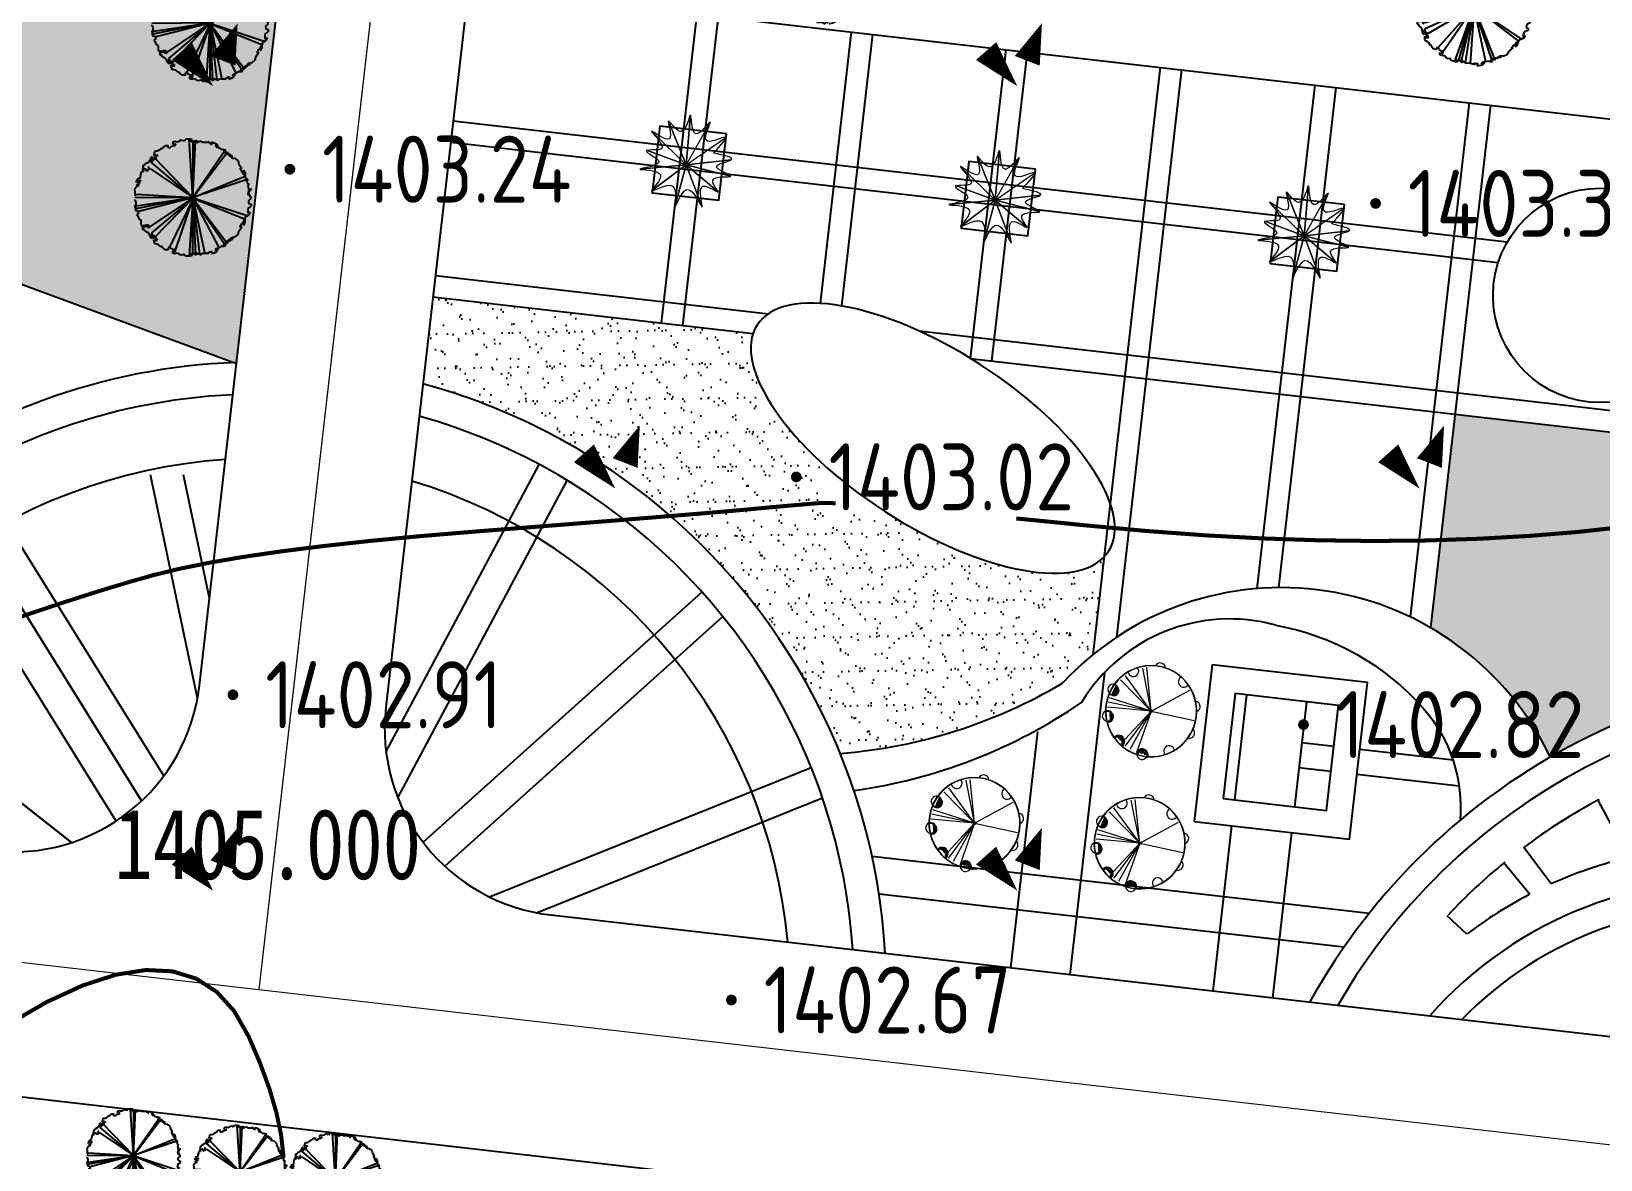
# Model space of a CAD drawing. Extents: x -2226 to 12369489, y -12501589 to 2275.
# Drawn here: x 5664064.1 to 5664122.6, y -6547966.4 to -6547924.3 of the extents above; entities that cross this region are included whole.
import ezdxf
from ezdxf.enums import TextEntityAlignment as Align

# ---------------------------------------------------------------- set-up
doc = ezdxf.new("R2010")
doc.units = 0
doc.header["$LTSCALE"] = 1000
doc.header["$MEASUREMENT"] = 0
doc.linetypes.add('DASHDOT2', pattern=[0.5, 0.25, -0.125, 0, -0.125])
doc.layers.get('0').update_dxf_attribs({"linetype": 'CONTINUOUS'})
for name, color, linetype in [('0-pav', 171, 'CONTINUOUS'), ('0-road', 33, 'CONTINUOUS'), ('0-tree', 93, 'CONTINUOUS'), ('2222', 7, 'CONTINUOUS'), ('pl-pudi01', 25, 'CONTINUOUS'), ('PUB_TEXT', 7, 'CONTINUOUS'), ('TREE', 94, 'CONTINUOUS'), ('周边地形图', 8, 'CONTINUOUS'), ('建筑', 50, 'CONTINUOUS'), ('灌木', 94, 'CONTINUOUS'), ('绿化', 3, 'CONTINUOUS'), ('车行道', 5, 'CONTINUOUS'), ('铺地', 25, 'CONTINUOUS')]:
    doc.layers.add(name, color=color, linetype=linetype)
doc.layers.add('树图例', color=62, linetype='CONTINUOUS', lineweight=15)
doc.layers.add('道路红线', color=1, linetype='CONTINUOUS', lineweight=0)
doc.styles.add('HT', font='simhei.ttf', dxfattribs={"width": 0.8})
doc.styles.get("Standard").update_dxf_attribs({"font": 'GBENOR', "bigfont": 'GBCBIG'})
pattern_1 = [(30.951161, (5657629.2998, -6541699.9984), (0.078586046, 0.96071782), [0, -0.76, 0, -0.85, 0, -0.8125]), (0.951161, (5657629.2998, -6541699.9984), (1.04004746, 1.30094419), [0, -0.41, 0, -0.685, 0, -0.2625]), (320.951161, (5657628.6888, -6541699.9282), (1.54723375, -0.17477301), [0, -0.25, 0, -0.9, 0, -1.175]), (310.951161, (5657628.6888, -6541699.9282), (1.5433053, 0.26454987), [0, -0.125, 0, -0.59, 0, -0.675])]

# ---------------------------------------------------------------- blocks, each defined once
blk = doc.blocks.new('gc090')
for points in [[(1.067, 1.447, 0, 1, 0), (0.52, 0.049, 1, 1, 0)], [(-1.016, 0.411, 1, 0, 0), (0.151, -0.902, 0, 0, 0)]]:
    blk.add_lwpolyline(points, format="xyseb")
blk = doc.blocks.new('wqeqweq')
at = {"layer": '0-tree', "color": 76}
for p, q in [((164421, -121681), (164339, -121702)), ((164339, -121702), (164339, -121784)), ((164483, -121702), (164421, -121681)), ((164545, -121691), (164483, -121702)), ((164638, -121629), (164545, -121691)), ((164741, -121650), (164638, -121629)), ((164762, -121681), (164741, -121650)), ((164803, -121609), (164762, -121681)), ((164855, -121598), (164803, -121609)), ((164979, -121598), (164855, -121598)), ((165084, -123763), (164948, -121609)), ((164948, -121609), (164969, -121650)), ((164969, -121650), (165031, -121660)), ((165062, -121609), (164979, -121598)), ((165031, -121660), (165062, -121691)), ((165041, -121640), (165062, -121609)), ((165041, -121691), (165041, -121640)), ((165092, -121681), (165041, -121691)), ((165062, -121691), (165092, -121691)), ((165084, -123763), (165185, -121629)), ((165092, -121691), (165084, -123763)), ((165123, -121660), (165092, -121681)), ((165154, -121691), (165123, -121660)), ((165144, -121733), (165154, -121691)), ((165185, -121629), (165258, -121681)), ((165258, -121681), (165196, -121702)), ((165196, -121702), (165247, -121712)), ((165247, -121712), (165330, -121671)), ((165330, -121671), (165351, -121650)), ((165351, -121650), (165454, -121702)), ((165454, -121702), (165516, -121702)), ((165516, -121702), (165536, -121702)), ((165536, -121702), (165660, -121702)), ((165722, -121753), (165640, -121681)), ((165640, -121681), (165733, -121753)), ((165660, -121702), (165722, -121753)), ((165805, -121774), (165784, -121691)), ((165784, -121691), (165857, -121712)), ((165857, -121712), (165980, -121774)), ((163533, -122269), (163492, -122352)), ((163513, -122372), (163585, -122331)), ((163585, -122259), (163533, -122269)), ((163533, -122455), (163647, -122279)), ((163585, -122331), (163585, -122259)), ((163647, -122104), (163626, -122207)), ((163626, -122207), (163647, -122166)), ((163688, -122042), (163647, -122104)), ((163647, -122166), (163709, -122176)), ((163647, -122279), (165084, -123763)), ((163730, -122290), (163647, -122352)), ((163761, -122228), (163657, -122238)), ((163657, -122238), (163657, -122269)), ((163657, -122269), (163657, -122290)), ((163657, -122290), (163730, -122290)), ((163761, -122042), (163688, -122042)), ((163709, -122176), (163771, -122187)), ((163812, -122021), (163761, -122042)), ((163771, -122187), (163761, -122228)), ((163905, -121939), (163812, -122021)), ((163967, -121939), (163905, -121939)), ((164050, -121836), (163967, -121908)), ((163967, -121908), (163967, -121939)), ((164143, -121836), (164050, -121836)), ((164184, -121836), (164143, -121836)), ((164163, -121856), (164184, -121836)), ((164174, -121929), (164163, -121856)), ((164246, -121918), (164174, -121929)), ((164266, -121877), (164246, -121918)), ((164380, -121836), (164266, -121877)), ((164339, -121784), (164390, -121784)), ((164421, -121856), (164380, -121836)), ((164390, -121784), (164411, -121753)), ((164411, -121753), (164442, -121815)), ((164442, -121815), (164421, -121825)), ((164421, -121825), (164421, -121856)), ((166311, -121991), (165084, -123763)), ((165084, -123763), (166383, -122063)), ((165733, -121753), (165753, -121774)), ((165753, -121774), (165805, -121774)), ((166032, -121898), (165929, -121794)), ((165929, -121794), (165960, -121877)), ((165960, -121877), (166063, -121918)), ((165980, -121774), (166032, -121898)), ((166063, -121918), (166177, -121980)), ((166177, -121980), (166197, -121960)), ((166197, -121960), (166311, -121991)), ((166301, -122032), (166228, -121970)), ((166228, -121970), (166228, -122021)), ((166228, -122021), (166311, -122104)), ((166332, -122094), (166301, -122032)), ((166311, -122104), (166435, -122187)), ((166466, -122166), (166332, -122094)), ((166383, -122063), (166383, -122145)), ((166383, -122145), (166466, -122187)), ((166435, -122187), (166528, -122279)), ((166486, -122197), (166466, -122166)), ((166466, -122187), (166559, -122248)), ((166569, -122218), (166486, -122197)), ((166528, -122279), (166600, -122310)), ((166559, -122248), (166569, -122218)), ((166600, -122310), (166631, -122290)), ((166631, -122290), (166776, -122403)), ((163141, -122868), (163120, -122991)), ((163244, -122806), (163141, -122826)), ((163141, -122826), (163141, -122868)), ((163244, -122713), (163193, -122713)), ((163193, -122713), (163244, -122806)), ((163203, -122744), (163306, -122672)), ((163224, -122682), (163203, -122744)), ((163275, -122579), (163224, -122579)), ((163224, -122579), (163224, -122682)), ((163244, -122775), (163244, -122713)), ((163317, -122517), (163275, -122579)), ((163306, -122672), (163327, -122754)), ((163399, -122475), (163317, -122517)), ((163327, -122754), (163409, -122775)), ((163430, -122465), (163399, -122475)), ((163409, -122775), (163451, -122702)), ((163451, -122651), (163420, -122630)), ((163420, -122630), (163440, -122713)), ((163492, -122352), (163430, -122465)), ((163440, -122713), (163513, -122702)), ((163451, -122702), (163451, -122651)), ((163554, -122434), (163513, -122372)), ((163513, -122702), (165084, -123763)), ((165084, -123763), (163533, -122455)), ((163585, -122393), (163554, -122434)), ((163595, -122362), (163585, -122393)), ((163647, -122352), (163595, -122362)), ((166776, -122403), (166807, -122527)), ((166807, -122527), (166910, -122692)), ((166910, -122692), (166858, -122672)), ((166858, -122672), (166858, -122692)), ((166858, -122692), (166899, -122795)), ((166899, -122795), (166920, -122816)), ((166920, -122816), (166982, -122754)), ((166972, -122899), (166930, -122785)), ((167044, -122971), (166972, -122899)), ((166982, -122754), (167013, -122806)), ((167013, -122806), (167034, -122878)), ((167034, -122878), (167044, -123002)), ((162996, -123363), (162893, -123476)), ((162893, -123476), (162924, -123507)), ((162996, -123115), (162976, -123208)), ((162976, -123208), (162986, -123177)), ((163017, -123270), (162976, -123322)), ((162976, -123322), (162996, -123363)), ((162986, -123177), (163162, -123136)), ((163120, -123033), (162996, -123115)), ((163048, -123353), (163017, -123270)), ((163162, -123136), (163038, -123167)), ((163038, -123167), (163110, -123208)), ((163058, -123260), (163048, -123353)), ((163100, -123239), (163058, -123239)), ((163058, -123239), (163058, -123260)), ((163110, -123208), (163100, -123239)), ((163120, -122991), (163120, -123033)), ((165084, -123763), (167044, -122971)), ((167147, -123084), (165084, -123763)), ((167044, -123002), (167065, -123084)), ((167065, -123084), (167127, -123095)), ((167127, -123105), (167085, -123198)), ((167085, -123198), (167127, -123229)), ((167127, -123095), (167147, -123084)), ((167127, -123229), (167168, -123249)), ((167168, -123249), (167137, -123373)), ((167137, -123373), (167158, -123425)), ((167158, -123425), (167168, -123538)), ((167281, -123445), (167168, -123590)), ((167178, -123456), (167281, -123445)), ((167178, -123559), (167178, -123456)), ((162893, -123837), (162934, -123879)), ((162955, -124095), (162914, -124064)), ((162914, -124064), (162934, -124157)), ((162924, -123507), (162924, -123631)), ((162924, -123631), (162924, -123703)), ((162924, -123703), (162986, -123641)), ((162934, -123879), (162965, -123951)), ((162955, -123786), (162945, -123755)), ((162955, -124023), (162945, -124075)), ((162945, -124075), (162976, -124075)), ((165084, -123763), (162955, -123786)), ((165084, -123763), (162955, -124188)), ((162965, -123951), (162955, -123992)), ((162955, -123992), (162955, -124023)), ((162976, -124075), (165084, -123763)), ((162986, -123641), (165084, -123763)), ((165041, -123788), (163065, -124290)), ((163513, -124849), (165084, -123788)), ((165084, -123788), (163533, -125096)), ((163647, -125272), (165084, -123788)), ((165106, -123778), (164211, -125622)), ((165078, -123825), (164426, -125734)), ((165084, -123788), (164948, -125942)), ((165092, -125860), (165084, -123788)), ((165084, -123788), (165185, -125922)), ((166311, -125561), (165084, -123788)), ((165084, -123788), (166383, -125488)), ((167147, -124467), (165084, -123788)), ((165084, -123788), (167044, -124580)), ((165087, -123778), (165534, -125864)), ((165087, -123797), (166056, -125631)), ((165087, -123806), (165339, -125883)), ((167168, -123538), (167137, -123662)), ((167137, -123662), (167168, -123672)), ((167261, -123796), (167158, -123889)), ((167158, -123889), (167168, -123992)), ((167168, -123672), (167178, -123559)), ((167168, -123590), (167189, -123672)), ((167168, -123992), (167261, -124013)), ((167261, -124085), (167168, -124168)), ((167189, -123672), (167261, -123796)), ((167261, -124013), (167261, -124085)), ((162934, -124157), (162945, -124250)), ((162945, -124250), (163017, -124261)), ((162955, -124147), (162955, -124095)), ((162955, -124188), (162955, -124147)), ((163027, -124384), (162996, -124405)), ((162996, -124405), (163058, -124488)), ((163017, -124261), (163079, -124281)), ((163058, -124395), (163027, -124384)), ((163089, -124291), (163048, -124302)), ((163048, -124302), (163058, -124395)), ((163058, -124488), (163069, -124570)), ((163069, -124570), (163100, -124570)), ((163079, -124281), (163089, -124291)), ((163100, -124570), (163141, -124601)), ((163141, -124601), (163151, -124642)), ((163151, -124642), (163151, -124735)), ((166972, -124653), (166930, -124766)), ((167044, -124580), (166972, -124653)), ((167013, -124745), (167034, -124673)), ((167034, -124673), (167044, -124549)), ((167044, -124549), (167065, -124467)), ((167065, -124467), (167127, -124457)), ((167137, -124446), (167096, -124426)), ((167096, -124426), (167096, -124488)), ((167127, -124457), (167147, -124467)), ((167168, -124168), (167137, -124178)), ((167137, -124178), (167137, -124343)), ((167137, -124343), (167158, -124343)), ((167178, -124415), (167137, -124446)), ((167158, -124343), (167220, -124312)), ((167220, -124312), (167178, -124415)), ((163151, -124735), (163162, -124818)), ((163162, -124818), (163358, -124807)), ((163224, -124869), (163203, -124807)), ((163203, -124807), (163306, -124880)), ((163224, -124972), (163224, -124869)), ((163275, -124972), (163224, -124972)), ((163317, -125034), (163275, -124972)), ((163306, -124880), (163327, -124797)), ((163399, -125076), (163317, -125034)), ((163327, -124797), (163409, -124776)), ((163358, -124807), (163337, -124880)), ((163430, -125086), (163399, -125076)), ((163409, -124776), (163451, -124849)), ((163420, -124921), (163440, -124838)), ((163451, -124900), (163420, -124921)), ((163492, -125199), (163430, -125086)), ((163440, -124838), (163513, -124849)), ((163451, -124849), (163451, -124900)), ((163533, -125282), (163492, -125199)), ((163554, -125117), (163513, -125179)), ((163513, -125179), (163585, -125220)), ((163533, -125096), (163647, -125272)), ((163585, -125158), (163554, -125117)), ((163595, -125189), (163585, -125158)), ((163585, -125220), (163585, -125292)), ((163647, -125199), (163595, -125189)), ((163730, -125261), (163647, -125199)), ((166528, -125272), (166600, -125241)), ((166600, -125241), (166631, -125261)), ((166631, -125261), (166776, -125148)), ((166776, -125148), (166807, -125024)), ((166807, -125024), (166910, -124859)), ((166858, -124859), (166899, -124756)), ((166910, -124859), (166858, -124880)), ((166858, -124880), (166858, -124859)), ((166899, -124756), (166920, -124735)), ((166920, -124735), (166982, -124797)), ((166982, -124797), (167013, -124745)), ((163585, -125292), (163533, -125282)), ((163647, -125447), (163626, -125344)), ((163626, -125344), (163647, -125385)), ((163647, -125385), (163709, -125375)), ((163688, -125509), (163647, -125447)), ((163657, -125282), (163657, -125261)), ((163657, -125261), (163730, -125261)), ((163657, -125313), (163657, -125282)), ((163761, -125323), (163657, -125313)), ((163761, -125509), (163688, -125509)), ((163709, -125375), (163771, -125365)), ((163771, -125365), (163761, -125323)), ((163812, -125530), (163761, -125509)), ((163905, -125612), (163812, -125530)), ((163967, -125612), (163905, -125612)), ((163967, -125643), (163967, -125612)), ((164050, -125715), (163967, -125643)), ((164143, -125715), (164050, -125715)), ((164184, -125715), (164143, -125715)), ((164174, -125623), (164163, -125695)), ((164163, -125695), (164184, -125715)), ((164246, -125633), (164174, -125623)), ((164266, -125674), (164246, -125633)), ((164380, -125715), (164266, -125674)), ((164339, -125850), (164339, -125767)), ((164339, -125767), (164390, -125767)), ((164421, -125695), (164380, -125715)), ((164390, -125767), (164411, -125798)), ((164411, -125798), (164442, -125736)), ((164421, -125726), (164421, -125695)), ((164442, -125736), (164421, -125726)), ((165144, -125819), (165154, -125860)), ((165196, -125850), (165247, -125839)), ((165247, -125839), (165330, -125880)), ((165722, -125798), (165640, -125870)), ((165640, -125870), (165733, -125798)), ((165660, -125850), (165722, -125798)), ((165733, -125798), (165753, -125777)), ((165753, -125777), (165805, -125777)), ((165805, -125777), (165784, -125860)), ((165784, -125860), (165857, -125839)), ((165857, -125839), (165980, -125777)), ((166032, -125653), (165929, -125757)), ((165929, -125757), (165960, -125674)), ((165960, -125674), (166063, -125633)), ((165980, -125777), (166032, -125653)), ((166063, -125633), (166177, -125571)), ((166177, -125571), (166197, -125592)), ((166197, -125592), (166311, -125561)), ((166228, -125530), (166311, -125447)), ((166301, -125519), (166228, -125581)), ((166228, -125581), (166228, -125530)), ((166332, -125457), (166301, -125519)), ((166311, -125447), (166435, -125365)), ((166466, -125385), (166332, -125457)), ((166383, -125406), (166466, -125365)), ((166383, -125488), (166383, -125406)), ((166435, -125365), (166528, -125272)), ((166466, -125365), (166559, -125303)), ((166486, -125354), (166466, -125385)), ((166569, -125334), (166486, -125354)), ((166559, -125303), (166569, -125334)), ((164421, -125870), (164339, -125850)), ((164483, -125850), (164421, -125870)), ((164545, -125860), (164483, -125850)), ((164638, -125922), (164545, -125860)), ((164741, -125901), (164638, -125922)), ((164762, -125870), (164741, -125901)), ((164803, -125942), (164762, -125870)), ((164855, -125953), (164803, -125942)), ((164979, -125953), (164855, -125953)), ((164948, -125942), (164969, -125901)), ((164969, -125901), (165031, -125891)), ((165062, -125942), (164979, -125953)), ((165031, -125891), (165062, -125860)), ((165092, -125870), (165041, -125860)), ((165041, -125860), (165041, -125911)), ((165041, -125911), (165062, -125942)), ((165062, -125860), (165092, -125860)), ((165123, -125891), (165092, -125870)), ((165154, -125860), (165123, -125891)), ((165185, -125922), (165258, -125870)), ((165258, -125870), (165196, -125850)), ((165330, -125880), (165351, -125901)), ((165351, -125901), (165454, -125850)), ((165454, -125850), (165516, -125850)), ((165516, -125850), (165536, -125850)), ((165536, -125850), (165660, -125850))]:
    blk.add_line(p, q, dxfattribs=at)
for centre, radius in [((165078, -123769), 85.9), ((165069, -123732), 75.1), ((165056, -123787), 34.9), ((165106, -123778), 75.1), ((165083, -123767), 42.8)]:
    blk.add_circle(centre, radius, dxfattribs=at)
blk = doc.blocks.new('SFF')
at = {"layer": '树图例', "color": 95}
for p, q in [((1655034, -1503696), (1653925, -1502490)), ((1655034, -1503696), (1654534, -1502136)), ((1655034, -1503696), (1654681, -1502096)), ((1653537, -1503105), (1653695, -1503092)), ((1653550, -1503064), (1653691, -1503052)), ((1653564, -1503022), (1653686, -1503013)), ((1653577, -1502981), (1653664, -1502974)), ((1653591, -1502940), (1653625, -1502937)), ((1655034, -1503696), (1653765, -1502660)), ((1655034, -1503696), (1656374, -1502753)), ((1655034, -1503696), (1653403, -1503548)), ((1655034, -1503696), (1653428, -1503374)), ((1653496, -1503228), (1653635, -1503217)), ((1653510, -1503187), (1653660, -1503175)), ((1653523, -1503146), (1653685, -1503133)), ((1655034, -1503696), (1653396, -1503734)), ((1653499, -1503950), (1653526, -1503948)), ((1653505, -1503990), (1653564, -1503985)), ((1653512, -1504030), (1653578, -1504024)), ((1653518, -1504069), (1653586, -1504064)), ((1653525, -1504109), (1653594, -1504103)), ((1653531, -1504149), (1653584, -1504144)), ((1653537, -1504188), (1653560, -1504186)), ((1655034, -1503696), (1654063, -1505015)), ((1655034, -1503696), (1654205, -1505108)), ((1655034, -1503696), (1654406, -1505209)), ((1655034, -1503696), (1654670, -1505293)), ((1655034, -1503696), (1656664, -1503862)), ((1653895, -1504802), (1654007, -1504793)), ((1653939, -1504838), (1654078, -1504827)), ((1653984, -1504875), (1654112, -1504864)), ((1654029, -1504911), (1654119, -1504904)), ((1654074, -1504948), (1654126, -1504944)), ((1654118, -1504984), (1654133, -1504983)), ((1654742, -1505255), (1654995, -1505235)), ((1654785, -1505212), (1654937, -1505200)), ((1654798, -1505291), (1655017, -1505273)), ((1654958, -1505318), (1655040, -1505312))]:
    blk.add_line(p, q, dxfattribs=at)
blk.add_circle((1655034, -1503696), 48, dxfattribs=at)
for centre, radius, start, end in [((1655034, -1503696), 1698, 127.2865, 150.15669), ((1654200, -1502291), 201, 195.55781, 45.88594), ((1655034, -1503696), 1698, 91.2865, 114.15669), ((1655185, -1502069), 201, 159.55781, 9.88594), ((1655034, -1503696), 1698, 55.2865, 78.15669), ((1656112, -1502468), 201, 123.55781, 333.88594), ((1653495, -1503039), 197, 240.49953, 73.06727), ((1653525, -1503056), 197, 230.26604, 66.20662), ((1653533, -1503050), 201, 231.55781, 81.88594), ((1653528, -1503068), 197, 240.49953, 73.06727), ((1653558, -1503084), 197, 230.26604, 66.20662), ((1655034, -1503696), 1698, 19.2865, 42.15669), ((1655024, -1503695), 1698, 163.2865, 186.15669), ((1655034, -1503696), 1698, 163.2865, 186.15669), ((1656628, -1503336), 201, 87.55781, 297.88594), ((1655034, -1503696), 1698, 343.2865, 6.15669), ((1653401, -1504064), 197, 276.49953, 109.06727), ((1653441, -1504055), 201, 267.55781, 117.88594), ((1653435, -1504092), 197, 276.49953, 109.06727), ((1653435, -1504059), 197, 266.26604, 102.20662), ((1653468, -1504088), 197, 266.26604, 102.20662), ((1655034, -1503696), 1698, 199.2865, 222.15669), ((1656535, -1504341), 201, 51.55781, 261.88594), ((1653928, -1504948), 197, 312.49953, 145.06727), ((1653956, -1504923), 201, 303.55781, 153.88594), ((1653961, -1504976), 197, 312.49953, 145.06727), ((1653952, -1504924), 197, 302.26604, 138.20662), ((1653986, -1504953), 197, 302.26604, 138.20662), ((1655034, -1503696), 1698, 307.2865, 330.15669), ((1655024, -1503695), 1698, 235.2865, 258.15669), ((1655034, -1503696), 1698, 235.2865, 258.15669), ((1654873, -1505353), 197, 348.49953, 181.06727), ((1654884, -1505323), 201, 339.55781, 189.88594), ((1654879, -1505319), 197, 338.26604, 174.20662), ((1654907, -1505382), 197, 348.49953, 181.06727), ((1654913, -1505348), 197, 338.26604, 174.20662), ((1655034, -1503696), 1698, 271.2865, 294.15669), ((1655869, -1505100), 201, 15.55781, 225.88594)]:
    blk.add_arc(centre, radius, start, end, dxfattribs=at)
blk = doc.blocks.new('A$C7CC94C5F')
at = {"layer": '0-tree', "color": 95}
for p, q in [((305, 1561, 0), (286, 1548, 0)), ((331, 1555, 0), (305, 1561, 0)), ((350, 1567, 0), (331, 1555, 0)), ((363, 1595, 0), (350, 1567, 0)), ((378, 1617, 0), (363, 1595, 0)), ((402, 1615, 0), (378, 1617, 0)), ((417, 1599, 0), (402, 1615, 0)), ((439, 1602, 0), (417, 1599, 0)), ((446, 1583, 0), (439, 1602, 0)), ((447, 1561, 0), (446, 1583, 0)), ((471, 1642, 0), (450, 1634, 0)), ((450, 1634, 0), (475, 1632, 0)), ((484, 1691, 0), (471, 1642, 0)), ((475, 1632, 0), (493, 1645, 0)), ((508, 1689, 0), (484, 1691, 0)), ((493, 1645, 0), (521, 1633, 0)), ((530, 1692, 0), (508, 1689, 0)), ((521, 1633, 0), (529, 1614, 0)), ((529, 1614, 0), (531, 1588, 0)), ((549, 1705, 0), (530, 1692, 0)), ((531, 1588, 0), (545, 1571, 0)), ((545, 1571, 0), (567, 1557, 0)), ((590, 1721, 0), (549, 1705, 0)), ((607, 1738, 0), (590, 1721, 0)), ((630, 1741, 0), (607, 1738, 0)), ((660, 1725, 0), (630, 1741, 0)), ((678, 1738, 0), (660, 1725, 0)), ((694, 1760, 0), (678, 1738, 0)), ((714, 1768, 0), (694, 1760, 0)), ((738, 1767, 0), (714, 1768, 0)), ((765, 1760, 0), (738, 1767, 0)), ((781, 1778, 0), (765, 1760, 0)), ((800, 1790, 0), (781, 1778, 0)), ((826, 1784, 0), (800, 1790, 0)), ((849, 1765, 0), (826, 1784, 0)), ((872, 1768, 0), (849, 1765, 0)), ((892, 1776, 0), (872, 1768, 0)), ((919, 1770, 0), (892, 1776, 0)), ((940, 1756, 0), (919, 1770, 0)), ((957, 1773, 0), (940, 1756, 0)), ((975, 1786, 0), (957, 1773, 0)), ((1018, 1758, 0), (975, 1786, 0)), ((1046, 1747, 0), (1018, 1758, 0)), ((1064, 1721, 0), (1046, 1747, 0)), ((1082, 1733, 0), (1064, 1721, 0)), ((1103, 1741, 0), (1082, 1733, 0)), ((1120, 1759, 0), (1103, 1741, 0)), ((1148, 1747, 0), (1120, 1759, 0)), ((1166, 1699, 0), (1148, 1747, 0)), ((1188, 1685, 0), (1166, 1699, 0)), ((1206, 1698, 0), (1188, 1685, 0)), ((1227, 1706, 0), (1206, 1698, 0)), ((1251, 1704, 0), (1243, 1707, 0)), ((1315, 1663, 0), (1251, 1704, 0)), ((1329, 1646, 0), (1315, 1663, 0)), ((1350, 1632, 0), (1329, 1646, 0)), ((1364, 1615, 0), (1350, 1632, 0)), ((1379, 1577, 0), (1364, 1615, 0)), ((1404, 1575, 0), (1379, 1577, 0)), ((1418, 1559, 0), (1404, 1575, 0)), ((40, 1244, 0), (49, 1220, 0)), ((61, 1230, 0), (40, 1244, 0)), ((49, 1220, 0), (66, 1199, 0)), ((91, 1214, 0), (61, 1230, 0)), ((66, 1199, 0), (84, 1151, 0)), ((106, 1236, 0), (91, 1214, 0)), ((119, 1264, 0), (106, 1236, 0)), ((112, 1161, 0), (128, 1179, 0)), ((126, 1288, 0), (119, 1264, 0)), ((139, 1315, 0), (126, 1288, 0)), ((128, 1179, 0), (145, 1157, 0)), ((145, 1340, 0), (139, 1315, 0)), ((160, 1362, 0), (145, 1340, 0)), ((167, 1387, 0), (160, 1362, 0)), ((228, 1432, 0), (166, 1409, 0)), ((166, 1409, 0), (167, 1387, 0)), ((245, 1450, 0), (228, 1432, 0)), ((258, 1499, 0), (245, 1450, 0)), ((273, 1521, 0), (258, 1499, 0)), ((286, 1548, 0), (273, 1521, 0)), ((463, 1539, 0), (447, 1561, 0)), ((484, 1547, 0), (463, 1539, 0)), ((500, 1526, 0), (484, 1547, 0)), ((520, 1534, 0), (500, 1526, 0)), ((530, 1510, 0), (520, 1534, 0)), ((556, 1503, 0), (530, 1510, 0)), ((569, 1530, 0), (556, 1503, 0)), ((567, 1557, 0), (569, 1530, 0)), ((1404, 1493, 0), (1419, 1515, 0)), ((1404, 1471, 0), (1404, 1493, 0)), ((1419, 1454, 0), (1404, 1471, 0)), ((1419, 1515, 0), (1418, 1559, 0)), ((1437, 1467, 0), (1419, 1454, 0)), ((1437, 1489, 0), (1437, 1467, 0)), ((1461, 1487, 0), (1437, 1489, 0)), ((1478, 1444, 0), (1461, 1487, 0)), ((1509, 1445, 0), (1478, 1444, 0)), ((1515, 1491, 0), (1508, 1467, 0)), ((1508, 1467, 0), (1509, 1445, 0)), ((1529, 1475, 0), (1515, 1491, 0)), ((1544, 1436, 0), (1529, 1475, 0)), ((1558, 1419, 0), (1544, 1436, 0)), ((1574, 1398, 0), (1558, 1419, 0)), ((1602, 1387, 0), (1574, 1398, 0)), ((1616, 1370, 0), (1602, 1387, 0)), ((1615, 1210, 0), (1638, 1213, 0)), ((1629, 1193, 0), (1615, 1210, 0)), ((1624, 1351, 0), (1616, 1370, 0)), ((1623, 1251, 0), (1640, 1269, 0)), ((1637, 1235, 0), (1623, 1251, 0)), ((1638, 1334, 0), (1624, 1351, 0)), ((1644, 1155, 0), (1629, 1193, 0)), ((1638, 1213, 0), (1637, 1235, 0)), ((1646, 1315, 0), (1638, 1334, 0)), ((1640, 1269, 0), (1646, 1293, 0)), ((1646, 1293, 0), (1646, 1315, 0)), ((1671, 1187, 0), (1679, 1168, 0)), ((1695, 1185, 0), (1671, 1187, 0)), ((1696, 1163, 0), (1695, 1185, 0)), ((13, 947, 0), (0, 898, 0)), ((0, 898, 0), (7, 878, 0)), ((7, 878, 0), (32, 877, 0)), ((17, 976, 0), (13, 947, 0)), ((24, 1000, 0), (17, 976, 0)), ((36, 1049, 0), (23, 1022, 0)), ((23, 1022, 0), (24, 1000, 0)), ((40, 814, 0), (27, 765, 0)), ((32, 877, 0), (52, 885, 0)), ((35, 1093, 0), (36, 1049, 0)), ((56, 1079, 0), (35, 1093, 0)), ((63, 817, 0), (40, 814, 0)), ((52, 885, 0), (75, 888, 0)), ((75, 1092, 0), (56, 1079, 0)), ((91, 784, 0), (63, 817, 0)), ((98, 1095, 0), (75, 1092, 0)), ((75, 888, 0), (109, 923, 0)), ((84, 1151, 0), (112, 1161, 0)), ((110, 796, 0), (91, 784, 0)), ((118, 1103, 0), (98, 1095, 0)), ((140, 841, 0), (103, 816, 0)), ((103, 816, 0), (110, 796, 0)), ((109, 923, 0), (138, 907, 0)), ((146, 1092, 0), (118, 1103, 0)), ((138, 907, 0), (132, 882, 0)), ((132, 882, 0), (133, 860, 0)), ((133, 860, 0), (140, 841, 0)), ((145, 1157, 0), (152, 1138, 0)), ((152, 1116, 0), (146, 1092, 0)), ((152, 1138, 0), (152, 1116, 0)), ((1658, 1138, 0), (1644, 1155, 0)), ((1646, 780, 0), (1658, 812, 0)), ((1657, 834, 0), (1676, 847, 0)), ((1658, 812, 0), (1657, 834, 0)), ((1679, 1146, 0), (1658, 1138, 0)), ((1676, 847, 0), (1697, 833, 0)), ((1679, 1168, 0), (1679, 1146, 0)), ((1687, 796, 0), (1681, 771, 0)), ((1712, 772, 0), (1687, 796, 0)), ((1712, 1142, 0), (1696, 1163, 0)), ((1697, 833, 0), (1718, 841, 0)), ((1733, 1128, 0), (1712, 1142, 0)), ((1718, 841, 0), (1734, 858, 0)), ((1741, 1109, 0), (1733, 1128, 0)), ((1734, 880, 0), (1740, 905, 0)), ((1734, 858, 0), (1734, 880, 0)), ((1735, 1041, 0), (1742, 1065, 0)), ((1751, 1019, 0), (1735, 1041, 0)), ((1739, 948, 0), (1752, 975, 0)), ((1740, 905, 0), (1739, 948, 0)), ((1742, 1065, 0), (1741, 1109, 0)), ((1759, 1000, 0), (1751, 1019, 0)), ((1752, 975, 0), (1759, 1000, 0)), ((27, 765, 0), (28, 743, 0)), ((28, 743, 0), (35, 724, 0)), ((35, 724, 0), (36, 702, 0)), ((36, 702, 0), (43, 682, 0)), ((43, 682, 0), (44, 661, 0)), ((44, 661, 0), (46, 634, 0)), ((46, 634, 0), (61, 595, 0)), ((61, 595, 0), (75, 579, 0)), ((75, 579, 0), (83, 560, 0)), ((83, 560, 0), (111, 526, 0)), ((111, 526, 0), (133, 469, 0)), ((133, 469, 0), (156, 472, 0)), ((155, 516, 0), (176, 502, 0)), ((156, 472, 0), (155, 516, 0)), ((176, 502, 0), (200, 500, 0)), ((200, 500, 0), (209, 476, 0)), ((222, 403, 0), (205, 386, 0)), ((209, 476, 0), (226, 454, 0)), ((226, 454, 0), (221, 425, 0)), ((221, 425, 0), (222, 403, 0)), ((1590, 455, 0), (1596, 479, 0)), ((1597, 436, 0), (1590, 455, 0)), ((1591, 389, 0), (1598, 414, 0)), ((1596, 479, 0), (1613, 497, 0)), ((1598, 414, 0), (1597, 436, 0)), ((1613, 497, 0), (1634, 505, 0)), ((1634, 505, 0), (1653, 518, 0)), ((1640, 756, 0), (1646, 780, 0)), ((1656, 734, 0), (1640, 756, 0)), ((1653, 518, 0), (1668, 540, 0)), ((1682, 728, 0), (1656, 734, 0)), ((1668, 540, 0), (1694, 594, 0)), ((1681, 771, 0), (1682, 728, 0)), ((1694, 594, 0), (1707, 643, 0)), ((1696, 711, 0), (1713, 729, 0)), ((1697, 689, 0), (1696, 711, 0)), ((1706, 665, 0), (1697, 689, 0)), ((1707, 643, 0), (1706, 665, 0)), ((1738, 766, 0), (1712, 772, 0)), ((1713, 729, 0), (1732, 741, 0)), ((1732, 741, 0), (1738, 766, 0)), ((205, 386, 0), (205, 364, 0)), ((205, 364, 0), (213, 345, 0)), ((213, 345, 0), (213, 323, 0)), ((213, 323, 0), (222, 299, 0)), ((222, 299, 0), (244, 285, 0)), ((244, 285, 0), (267, 266, 0)), ((267, 266, 0), (281, 249, 0)), ((281, 249, 0), (302, 235, 0)), ((302, 235, 0), (345, 186, 0)), ((345, 186, 0), (366, 172, 0)), ((366, 172, 0), (385, 185, 0)), ((385, 185, 0), (402, 202, 0)), ((402, 202, 0), (425, 183, 0)), ((425, 183, 0), (432, 164, 0)), ((432, 164, 0), (453, 150, 0)), ((453, 150, 0), (467, 134, 0)), ((467, 134, 0), (475, 114, 0)), ((475, 114, 0), (489, 98, 0)), ((489, 98, 0), (517, 86, 0)), ((517, 86, 0), (536, 99, 0)), ((536, 99, 0), (558, 102, 0)), ((558, 102, 0), (586, 91, 0)), ((586, 91, 0), (602, 70, 0)), ((602, 70, 0), (617, 31, 0)), ((617, 31, 0), (640, 34, 0)), ((640, 34, 0), (673, 69, 0)), ((673, 69, 0), (696, 51, 0)), ((696, 51, 0), (723, 44, 0)), ((723, 44, 0), (771, 41, 0)), ((771, 41, 0), (794, 44, 0)), ((794, 44, 0), (815, 30, 0)), ((815, 30, 0), (838, 11, 0)), ((838, 11, 0), (858, 19, 0)), ((858, 19, 0), (885, 12, 0)), ((885, 12, 0), (913, 1, 0)), ((913, 1, 0), (919, 26, 0)), ((918, 48, 0), (942, 68, 0)), ((919, 26, 0), (918, 48, 0)), ((942, 68, 0), (965, 49, 0)), ((965, 49, 0), (973, 30, 0)), ((973, 30, 0), (1007, 21, 0)), ((1020, 49, 0), (1007, 0, 0)), ((1007, 21, 0), (1024, 39, 0)), ((1017, 58, 0), (1032, 80, 0)), ((1024, 39, 0), (1017, 58, 0)), ((1044, 47, 0), (1020, 49, 0)), ((1032, 80, 0), (1054, 83, 0)), ((1066, 50, 0), (1044, 47, 0)), ((1054, 83, 0), (1097, 55, 0)), ((1085, 63, 0), (1066, 50, 0)), ((1126, 79, 0), (1085, 63, 0)), ((1097, 55, 0), (1142, 62, 0)), ((1143, 97, 0), (1126, 79, 0)), ((1142, 62, 0), (1168, 55, 0)), ((1166, 100, 0), (1143, 97, 0)), ((1196, 84, 0), (1166, 100, 0)), ((1168, 55, 0), (1209, 71, 0)), ((1214, 96, 0), (1196, 84, 0)), ((1209, 71, 0), (1232, 74, 0)), ((1229, 119, 0), (1214, 96, 0)), ((1250, 127, 0), (1229, 119, 0)), ((1232, 74, 0), (1248, 92, 0)), ((1246, 179, 0), (1268, 204, 0)), ((1247, 157, 0), (1246, 179, 0)), ((1254, 138, 0), (1247, 157, 0)), ((1248, 92, 0), (1255, 116, 0)), ((1274, 125, 0), (1250, 127, 0)), ((1255, 116, 0), (1254, 138, 0)), ((1268, 204, 0), (1293, 203, 0)), ((1301, 118, 0), (1274, 125, 0)), ((1293, 203, 0), (1322, 186, 0)), ((1317, 136, 0), (1301, 118, 0)), ((1336, 149, 0), (1317, 136, 0)), ((1322, 186, 0), (1343, 194, 0)), ((1362, 142, 0), (1336, 149, 0)), ((1343, 194, 0), (1362, 207, 0)), ((1361, 229, 0), (1386, 227, 0)), ((1362, 207, 0), (1361, 229, 0)), ((1385, 123, 0), (1362, 142, 0)), ((1386, 227, 0), (1414, 216, 0)), ((1414, 216, 0), (1432, 229, 0)), ((1432, 229, 0), (1447, 251, 0)), ((1446, 317, 0), (1466, 325, 0)), ((1453, 297, 0), (1446, 317, 0)), ((1447, 251, 0), (1454, 276, 0)), ((1454, 276, 0), (1453, 297, 0)), ((1466, 325, 0), (1493, 318, 0)), ((1493, 318, 0), (1541, 315, 0)), ((1541, 315, 0), (1560, 327, 0)), ((1560, 327, 0), (1577, 345, 0)), ((1577, 345, 0), (1592, 367, 0)), ((1592, 367, 0), (1591, 389, 0))]:
    blk.add_line(p, q, dxfattribs=at)
at = {"layer": '0-tree', "color": 95, "width": 1, "flags": 1}
for tag, p in [('ITEM', (754, 862, 0)), ('SIZE', (872, 907, 0))]:
    blk.add_attdef(tag, p, '', height=73.7, rotation=291.0348, dxfattribs=at)
blk = doc.blocks.new('卫矛')
at = {"layer": 'TREE', "color": 92, "lineweight": 0}
for p, q in [((-0.028, -0.054), (0.003, 1.159)), ((0.003, 1.159), (-0.028, -0.054)), ((-0.493, 1.042), (-0.028, -0.054)), ((-0.028, -0.054), (0.52, 0.951)), ((0.52, 0.951), (-0.028, -0.054)), ((-0.028, -0.054), (-0.912, 0.717)), ((-0.028, -0.054), (0.902, 0.66)), ((0.902, 0.66), (-0.028, -0.054)), ((-0.028, -0.054), (-1.103, 0.189)), ((-1.103, 0.189), (-0.028, -0.054)), ((-0.028, -0.054), (0.968, 0.189)), ((0.968, 0.189), (-0.028, -0.054)), ((-0.028, -0.054), (-1.139, -0.205)), ((-1.139, -0.205), (-0.028, -0.054)), ((-0.028, -0.054), (-0.875, -0.618)), ((-0.875, -0.618), (-0.028, -0.054)), ((-0.028, -0.054), (-0.534, -1.033)), ((-0.534, -1.033), (-0.028, -0.054)), ((-0.028, -0.054), (0.129, -1.104)), ((0.129, -1.104), (-0.028, -0.054)), ((-0.028, -0.054), (0.738, -0.782)), ((0.738, -0.782), (-0.028, -0.054)), ((-0.028, -0.054), (1.078, -0.29)), ((1.078, -0.29), (-0.028, -0.054))]:
    blk.add_line(p, q, dxfattribs=at)
blk.add_open_spline([(-0.659, 0.305), (-0.914, 0.278), (-1.387, 0.227), (-0.445, -0.025), (-1.523, -0.251), (-0.449, -0.228), (-1.095, -0.781), (-0.227, -0.262), (-0.743, -1.474), (-0.237, -0.527), (0.043, -0.784), (0.184, -1.438), (0.053, -0.255), (1.023, -1.063), (0.231, -0.174), (1.538, -0.381), (0.253, -0.078), (1.156, 0.165), (0.771, 0.216), (0.429, 0.277), (1.269, 0.913), (0.188, 0.235), (0.705, 1.24), (0.076, 0.418), (0.009, 1.564), (-0.087, 0.342), (-0.658, 1.394), (-0.226, 0.307), (-1.121, 0.926), (-0.814, 0.513), (-0.659, 0.305)], degree=3, knots=[0, 0, 0, 0, 789.599617, 1468.1889, 2185.683253, 2966.644267, 3488.865037, 4163.95761, 5037.701018, 6009.288263, 6168.27283, 6910.292798, 7787.326321, 8694.876024, 9465.180434, 10363.141537, 11223.683602, 11903.730678, 12278.742471, 12556.868734, 13397.199445, 14216.451517, 14956.571912, 15638.779964, 16432.649257, 17243.169237, 18024.859298, 18801.328114, 19602.91567, 20418.43355, 20418.43355, 20418.43355, 20418.43355], dxfattribs=at)

msp = doc.modelspace()

# ---------------------------------------------------------------- hatches: boundary and pattern name
h = msp.add_hatch()
h.set_pattern_fill('AR-SAND', color=64, scale=0.5, angle=353.45116, style=0)
h.set_pattern_definition(pattern_1)
edge = h.paths.add_edge_path()
edge.add_line((5664074.851, -6547909.248), (5664071.708, -6547936.627))
edge.add_line((5664071.708, -6547936.627), (5664069.975, -6547936.028))
edge.add_line((5664069.975, -6547936.028), (5664050.367, -6547928.781))
edge.add_arc((5664039.671, -6547919.204), 14.357, 318.16022, 350.04397)
edge.add_arc((5664038.782, -6547919.46), 15.193, 351.57445, 383.90934)
edge.add_arc((5664029.237, -6547923.541), 25.574, 23.60062, 42.79703)
edge.add_line((5664048.002, -6547906.166), (5664074.851, -6547909.248))
h = msp.add_hatch()
h.set_pattern_fill('AR-SAND', color=64, scale=0.5, angle=353.45116, style=0)
h.set_pattern_definition(pattern_1)
edge = h.paths.add_edge_path()
edge.add_line((5664079.035, -6547934.176), (5664090.978, -6547935.547))
edge.add_arc((5664094.976, -6547935.979), 4.022, 173.84124, 221.47851)
edge.add_arc((5664189.877, -6547851.641), 130.983, 221.6229, 222.60568)
edge.add_arc((5664105.365, -6547927.446), 17.52, 227.23698, 237.34937)
edge.add_arc((5664105.241, -6547927.822), 17.137, 237.0204, 249.03409)
edge.add_arc((5664102.844, -6547934.251), 10.276, 248.69048, 263.19644)
edge.add_arc((5664102.217, -6547941.481), 3.032, 258.7764, 307.53329)
edge.add_line((5664104.064, -6547943.885), (5664103.646, -6547947.528))
edge.add_line((5664103.646, -6547947.528), (5664102.518, -6547948.583))
edge.add_arc((5664092.699, -6547931.974), 19.294, 274.54054, 300.59217, ccw=False)
edge.add_arc((5664072.546, -6547960.011), 23.4, 22.10012, 29.20909)
edge.add_arc((5664072.546, -6547960.011), 23.4, 29.20909, 35.59993)
edge.add_arc((5664072.546, -6547960.011), 23.4, 35.59993, 40.84194)
edge.add_arc((5664072.546, -6547960.011), 23.4, 40.84194, 46.01754)
edge.add_arc((5664072.546, -6547960.011), 23.4, 46.01754, 52.2925)
edge.add_arc((5664072.546, -6547960.011), 23.399, 52.29244, 58.47425)
edge.add_arc((5664072.546, -6547960.011), 23.4, 58.47418, 62.00197)
edge.add_arc((5664072.546, -6547960.011), 23.4, 62.00197, 67.36532)
edge.add_arc((5664072.546, -6547960.011), 23.4, 67.36532, 72.16623)
edge.add_arc((5664072.546, -6547960.011), 23.4, 72.16623, 74.84835)
edge.add_line((5664078.662, -6547937.425), (5664079.035, -6547934.176))
h = msp.add_hatch()
h.set_pattern_fill('AR-SAND', color=64, scale=0.5, angle=353.45116, style=0)
h.set_pattern_definition(pattern_1)
edge = h.paths.add_edge_path()
edge.add_line((5664116.243, -6547946.515), (5664117.158, -6547938.553))
edge.add_line((5664117.158, -6547938.553), (5664133.649, -6547940.446))
edge.add_line((5664133.649, -6547940.446), (5664132.744, -6547948.113))
edge.add_arc((5664132.74, -6547972.099), 23.986, 89.9893, 120.09987)
edge.add_arc((5664110.678, -6547956.142), 11.12, 25.54254, 59.96462)
edge = h.paths.add_edge_path()
edge.add_line((5664151.731, -6547942.521), (5664165.07, -6547944.053))
edge.add_line((5664165.07, -6547944.053), (5664164.435, -6547949.583))
edge.add_arc((5664164.662, -6547969.97), 20.388, 90.63873, 135.24554)
edge.add_line((5664150.184, -6547955.616), (5664151.731, -6547942.521))

# ---------------------------------------------------------------- linework, layer by layer
at = {"color": 64}
msp.add_lwpolyline([(5664080.358, -6547922.652), (5664166.393, -6547932.529)], dxfattribs=at)
at = {"layer": '0-pav', "linetype": 'Continuous'}
for p, q in [((5664077.286, -6547951.136), (5664083.003, -6547940.429)), ((5664060.816, -6547941.164), (5664068.168, -6547952.978)), ((5664068.168, -6547952.978), (5664060.816, -6547941.164)), ((5664060.816, -6547941.164), (5664068.168, -6547952.977)), ((5664068.999, -6547952.042), (5664062.013, -6547940.817)), ((5664070.256, -6547949.14), (5664068.502, -6547940.817)), ((5664070.698, -6547945.42), (5664069.728, -6547940.817)), ((5664077.726, -6547952.858), (5664084.047, -6547941.023)), ((5664067.221, -6547953.726), (5664059.976, -6547942.085)), ((5664078.666, -6547954.52), (5664089.07, -6547945.187)), ((5664055.077, -6547946.312), (5664065.557, -6547954.531)), ((5664079.473, -6547955.409), (5664089.848, -6547946.102)), ((5664065.557, -6547954.531), (5664057.11, -6547947.907)), ((5664066.76, -6547950.715), (5664068.168, -6547952.978)), ((5664066.76, -6547950.715), (5664068.168, -6547952.977)), ((5664081.142, -6547956.557), (5664093.144, -6547951.732)), ((5664082.892, -6547957.146), (5664093.562, -6547952.858))]:
    msp.add_line(p, q, dxfattribs=at)
for start, end in [(93.63198, 161.78197), (5.12044, 73.26863)]:
    msp.add_arc((5664072.546, -6547960.011), 19.8, start, end, dxfattribs=at)
at = {"layer": '0-road', "color": 4}
for p, q in [((5664109.384, -6547949.025), (5664108.936, -6547952.937)), ((5664111.619, -6547949.282), (5664111.171, -6547953.193)), ((5664112.637, -6547950.946), (5664111.444, -6547950.81)), ((5664112.53, -6547951.883), (5664111.337, -6547951.746))]:
    msp.add_line(p, q, dxfattribs=at)
at = {"layer": '0-road', "linetype": 'Continuous', "ltscale": 5}
for points in [[(5664088.875, -6547923.63), (5664087.552, -6547935.154)], [(5664089.67, -6547923.721), (5664088.347, -6547935.245)], [(5664094.637, -6547924.291), (5664093.474, -6547934.423)], [(5664095.432, -6547924.382), (5664094.269, -6547934.517)], [(5664100.399, -6547924.953), (5664099.076, -6547936.477)], [(5664101.194, -6547925.044), (5664099.871, -6547936.568)], [(5664106.162, -6547925.614), (5664103.646, -6547947.528)], [(5664106.956, -6547925.705), (5664104.526, -6547946.879)], [(5664111.924, -6547926.275), (5664109.767, -6547945.06)], [(5664112.718, -6547926.367), (5664110.577, -6547945.023)], [(5664117.686, -6547926.937), (5664115.484, -6547946.115)], [(5664118.481, -6547927.028), (5664116.243, -6547946.515)], [(5664079.788, -6547927.619), (5664119.108, -6547932.133)], [(5664079.696, -6547928.414), (5664118.769, -6547932.899)], [(5664079.126, -6547933.381), (5664091.549, -6547934.807)], [(5664079.035, -6547934.176), (5664090.978, -6547935.547)], [(5664097.168, -6547935.452), (5664139.538, -6547940.317)], [(5664099.076, -6547936.477), (5664139.026, -6547941.063)]]:
    msp.add_lwpolyline(points, dxfattribs=at)
at = {"layer": '0-road', "color": 4}
for points in [[(5664107.43, -6547953.743), (5664113.219, -6547954.406), (5664113.888, -6547948.563), (5664108.099, -6547947.9)], [(5664108.506, -6547952.888), (5664112.364, -6547953.33), (5664112.812, -6547949.418), (5664108.954, -6547948.976)]]:
    msp.add_lwpolyline(points, close=True, dxfattribs=at)
msp.add_circle((5664122.577, -6547934.125), 4, dxfattribs=at)
at = {"layer": '0-road', "linetype": 'Continuous', "ltscale": 5}
for radius, start, end in [(23.4, 92.0527, 163.59682), (23.4, 55.11275, 74.84835), (22.2, 92.52147, 163.0584), (22.2, 59.83929, 74.37953), (22.2, 3.84401, 59.83912), (23.4, 3.30557, 55.1126)]:
    msp.add_arc((5664072.546, -6547960.011), radius, start, end, dxfattribs=at)
at = {"layer": '0-road', "color": 4, "extrusion": (0, 0, -1)}
msp.add_ellipse((5664097.682, -6547939.449), major_axis=(-6.554, 4.22), ratio=0.419371, dxfattribs=at)
at = {"layer": '2222'}
for points in [[(5664089.981, -6547928.095), (5664087.498, -6547927.81), (5664087.212, -6547930.294), (5664089.696, -6547930.579)], [(5664101.506, -6547929.418), (5664099.022, -6547929.133), (5664098.737, -6547931.617), (5664101.22, -6547931.902)], [(5664113.03, -6547930.741), (5664110.546, -6547930.456), (5664110.261, -6547932.94), (5664112.745, -6547933.225)]]:
    msp.add_lwpolyline(points, close=True, dxfattribs=at)
at = {"layer": 'pl-pudi01'}
msp.add_line((5664024.028, -6547919.046), (5664071.703, -6547936.666), dxfattribs=at)
at = {"layer": '周边地形图', "const_width": 0.2, "flags": 128}
for points in [[(5664073.598, -6547929.42, 1), (5664073.798, -6547929.42, 1)], [(5664114.097, -6547930.696, 1), (5664114.297, -6547930.696, 1)], [(5664092.488, -6547940.894, 1), (5664092.688, -6547940.894, 1)], [(5664071.474, -6547949.019, 1), (5664071.674, -6547949.019, 1)], [(5664111.406, -6547950.132, 1), (5664111.606, -6547950.132, 1)], [(5664090.069, -6547960.401, 1), (5664090.269, -6547960.401, 1)]]:
    msp.add_lwpolyline(points, format="xyb", close=True, dxfattribs=at)
at = {"layer": '周边地形图', "const_width": 0.15}
for points in [[(5664062.631, -6547946.464), (5664064.067, -6547945.972), (5664065.381, -6547945.535), (5664066.575, -6547945.154), (5664067.648, -6547944.829), (5664068.599, -6547944.56), (5664069.566, -6547944.323), (5664070.685, -6547944.096), (5664071.956, -6547943.878), (5664073.379, -6547943.67), (5664074.954, -6547943.472), (5664076.682, -6547943.282), (5664078.561, -6547943.103), (5664080.593, -6547942.933), (5664082.596, -6547942.776), (5664084.389, -6547942.634), (5664085.972, -6547942.508), (5664087.345, -6547942.397), (5664088.509, -6547942.302), (5664089.462, -6547942.223), (5664090.206, -6547942.159), (5664090.74, -6547942.111), (5664091.158, -6547942.072), (5664091.553, -6547942.035), (5664091.926, -6547942.002), (5664092.275, -6547941.97), (5664092.602, -6547941.942), (5664092.905, -6547941.916), (5664093.186, -6547941.892), (5664093.445, -6547941.872), (5664093.816, -6547941.868), (5664094.06, -6547941.878)], [(5664100.793, -6547942.444), (5664101.298, -6547942.493), (5664103.42, -6547942.705), (5664105.645, -6547942.91), (5664107.824, -6547943.071), (5664109.958, -6547943.187), (5664112.046, -6547943.257), (5664114.089, -6547943.284), (5664116.087, -6547943.265), (5664118.04, -6547943.201), (5664119.947, -6547943.093), (5664121.755, -6547942.945), (5664123.41, -6547942.762)]]:
    msp.add_lwpolyline(points, dxfattribs=at)
at = {"layer": '周边地形图', "const_width": 0.15, "flags": 128}
msp.add_lwpolyline([(5664073.453, -6547966.278), (5664073.454, -6547966.185), (5664073.37, -6547965.429), (5664073.198, -6547964.609), (5664072.939, -6547963.722), (5664072.592, -6547962.77), (5664072.157, -6547961.753), (5664071.621, -6547960.814), (5664070.97, -6547960.097), (5664070.203, -6547959.603), (5664069.32, -6547959.332), (5664068.323, -6547959.283), (5664067.21, -6547959.457), (5664065.982, -6547959.854), (5664064.638, -6547960.473), (5664063.345, -6547961.219)], dxfattribs=at)
at = {"layer": '绿化'}
for p, q in [((5664104.087, -6547948.184), (5664102.796, -6547959.453)), ((5664101.584, -6547950.406), (5664100.577, -6547959.199)), ((5664117.083, -6547951.456), (5664113.603, -6547951.057)), ((5664117.312, -6547952.43), (5664113.495, -6547951.993)), ((5664123.64, -6547955.085), (5664122.498, -6547952.947)), ((5664108.826, -6547953.903), (5664108.12, -6547960.063)), ((5664111.06, -6547954.159), (5664110.355, -6547960.319)), ((5664120.745, -6547956.073), (5664119.726, -6547954.708)), ((5664113.954, -6547957.17), (5664095.413, -6547955.048)), ((5664119.944, -6547956.461), (5664118.985, -6547955.287)), ((5664113.013, -6547958.434), (5664095.673, -6547956.45)), ((5664117.599, -6547957.945), (5664116.87, -6547957.262))]:
    msp.add_line(p, q, dxfattribs=at)
for centre, radius, start, end in [((5664132.747, -6547972.142), 21.76, 117.9986, 126.8191), ((5664132.747, -6547972.142), 21.76, 129.1238, 136.7491), ((5664127.4, -6547970.837), 16.195, 103.359, 114.24936), ((5664127.4, -6547970.837), 14.899, 28.2277, 138.6826), ((5664127.4, -6547970.837), 16.195, 117.4943, 127.18516), ((5664127.4, -6547970.837), 13.927, 31.03171, 135.90134)]:
    msp.add_arc(centre, radius, start, end, dxfattribs=at)
at = {"layer": '车行道', "color": 5}
for p, q in [((5664097.247, -6547775.53), (5664077.278, -6547949.478)), ((5664196.244, -6547979.24), (5663992.355, -6547955.834)), ((5664083.434, -6547957.23), (5664155.561, -6547965.51))]:
    msp.add_line(p, q, dxfattribs=at)
msp.add_lwpolyline([(5663934.568, -6547940.141), (5664062.571, -6547954.835, 0.414214), (5664070.324, -6547948.679), (5664090.293, -6547774.732, 0.414214), (5664084.137, -6547766.979), (5663956.133, -6547752.284, 0.414214), (5663948.381, -6547758.44), (5663928.412, -6547932.388, 0.414214)], format="xyb", close=True, dxfattribs=at)
msp.add_arc((5664084.233, -6547950.276), 7, 173.45118, 263.45118, dxfattribs=at)
at = {"layer": '道路红线', "linetype": 'DASHDOT2', "ltscale": 25}
for p, q in [((5664094.968, -6547764.699), (5664072.546, -6547960.012)), ((5663921.196, -6547942.637), (5664231.501, -6547978.26))]:
    msp.add_line(p, q, dxfattribs=at)
at = {"layer": '铺地'}
msp.add_lwpolyline([(5664110.471, -6547946.425, -0.169051), (5664115.97, -6547949.52, -0.205697), (5664117.345, -6547953.706, 0.320666)], format="xyb", dxfattribs=at)
for centre, radius, start, end in [((5664110.678, -6547956.142), 11.12, 25.54253, 137.02889), ((5664108.753, -6547952.655), 6.463, 74.59124, 148.74441), ((5664132.744, -6547972.133), 24.02, 15.9387, 150.9432), ((5664092.699, -6547931.974), 19.294, 274.54053, 300.59219), ((5664092.021, -6547932.968), 19.809, 277.88174, 304.5077), ((5664132.745, -6547972.136), 23.051, 16.93167, 149.97153)]:
    msp.add_arc(centre, radius, start, end, dxfattribs=at)

# ---------------------------------------------------------------- block references
at = {"layer": '0-road', "xscale": 0.001000000166595089, "yscale": 0.001000000163912773, "zscale": 0.001, "rotation": 344.1109033466107}
msp.add_blockref('wqeqweq', (5663992.978, -6547759.108), dxfattribs=at)
at = {"layer": '0-road', "zscale": 0.001}
for p, xscale, yscale in [((5663905.632, -6547800.198), 0.001000000163912773, 0.001000000163912773), ((5663904.992, -6547806.706), 0.001000000163912773, 0.001000000163912773), ((5663935.796, -6547867.188), 0.0007999995723366737, 0.0007999995723366737), ((5663939.772, -6547867.801), 0.0007999995723366737, 0.0007999995723366737), ((5663943.332, -6547868.092), 0.0007999995723366737, 0.0007999995723366737)]:
    msp.add_blockref('wqeqweq', p, dxfattribs=dict(at, xscale=xscale, yscale=yscale))
at = {"layer": '周边地形图', "color": 8, "zscale": 0.001}
for p in [(5664070.683, -6547925.425), (5664100.683, -6547925.425), (5664085.683, -6547940.425), (5664115.683, -6547940.425), (5664070.683, -6547955.425), (5664100.683, -6547955.425)]:
    msp.add_blockref('gc090', p, dxfattribs=at)
at = {"layer": '建筑', "ltscale": 0.5, "extrusion": (0, 0, -1), "xscale": 0.001499999941080288, "yscale": 0.00150000024586916, "zscale": 0.001, "rotation": 201.1592885745395}
msp.add_blockref('A$C7CC94C5F', (-5664092.996, -6547920.932), dxfattribs=at)
at = {"layer": '树图例', "xscale": 0.00100000027785459, "yscale": 0.001000000163912773, "zscale": 0.001, "rotation": 353.4511819773911}
for p in [(5662633.087, -6546266.991), (5662626.499, -6546271.168), (5662632.66, -6546271.913)]:
    msp.add_blockref('SFF', p, dxfattribs=at)
at = {"layer": '灌木', "color": 0, "extrusion": (0, 0, -1), "xscale": 1.534656276695139, "yscale": 1.534656276926398, "zscale": 0.001, "rotation": 6.548838482077755}
for p in [(-5664088.446, -6547929.165), (-5664099.971, -6547930.488), (-5664111.495, -6547931.811)]:
    msp.add_blockref('卫矛', p, dxfattribs=at)

# ---------------------------------------------------------------- texts
at = {"layer": 'PUB_TEXT', "style": 'HT', "width": 0.8}
msp.add_text('1405.000', height=2.6287, dxfattribs=at).set_placement((5664067.147, -6547955.893))
at = {"layer": '周边地形图'}
for s, p in [('1403.24', (5664074.898, -6547929.42)), ('1403.35', (5664115.397, -6547930.696)), ('1403.02', (5664093.788, -6547940.894)), ('1402.91', (5664072.774, -6547949.019)), ('1402.82', (5664112.706, -6547950.132)), ('1402.67', (5664091.369, -6547960.401))]:
    msp.add_text(s, height=2.5, dxfattribs=at).set_placement(p, align=Align.MIDDLE_LEFT)

doc.saveas('drawing.dxf')
